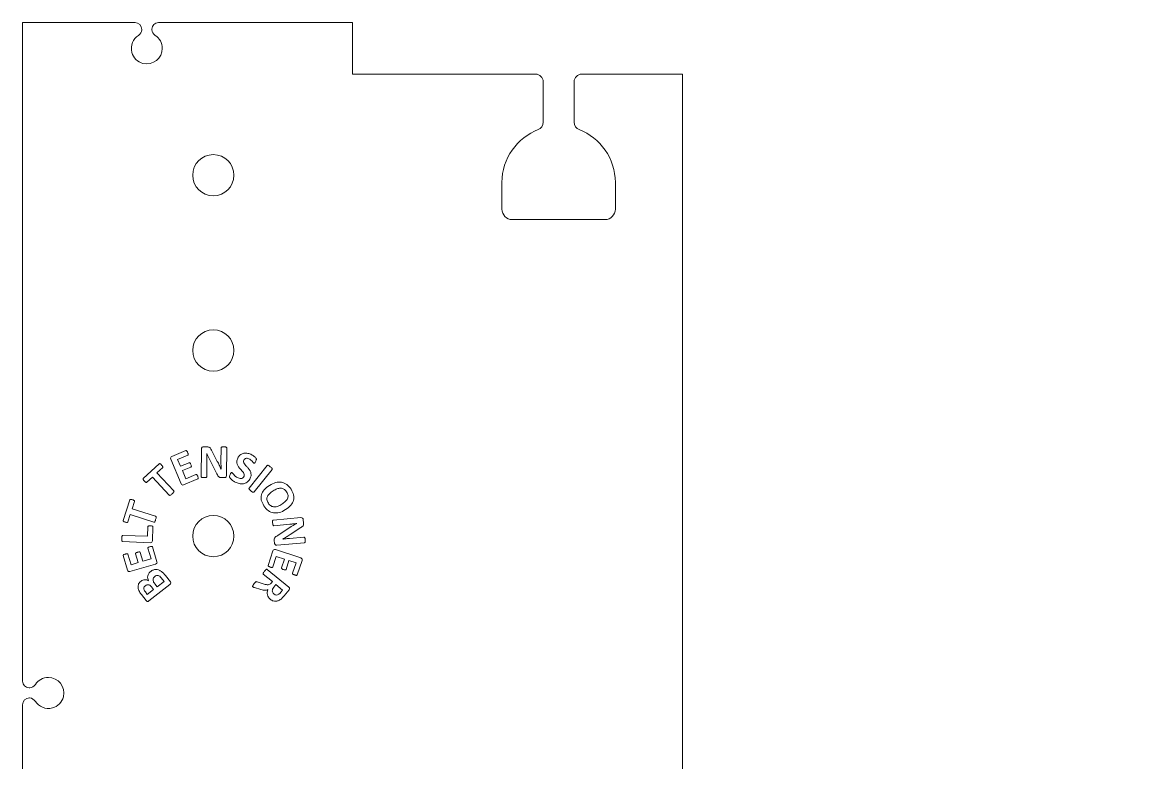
# Model space of a CAD drawing. Header units: inches. Extents: x 27 to 573, y -587 to -13.
# Drawn here: x 27.2 to 136.7, y -84.7 to -13 of the extents above; entities that cross this region are included whole.
import ezdxf

# ---------------------------------------------------------------- set-up
doc = ezdxf.new("R2010")
doc.units = ezdxf.units.IN
doc.header["$MEASUREMENT"] = 0
doc.layers.add('Layer 1', color=7, linetype='Continuous')

# ---------------------------------------------------------------- blocks, each defined once
blk = doc.blocks.new('block 8')
at = {"layer": 'Layer 1', "color": 250, "lineweight": 9, "true_color": 0x231f20}
for points, knots in [([(44.17, -57), (44.19, -57.04), (44.2, -57.07), (44.21, -57.1), (44.22, -57.13), (44.22, -57.15), (44.22, -57.17), (44.22, -57.19), (44.22, -57.21), (44.21, -57.22), (44.2, -57.23), (44.19, -57.24), (44.18, -57.25), (44.18, -57.25), (42.8, -57.83), (42.8, -57.83), (42.76, -57.85), (42.71, -57.85), (42.67, -57.84), (42.62, -57.82), (42.59, -57.78), (42.56, -57.72), (42.56, -57.72), (41.56, -55.33), (41.56, -55.33), (41.53, -55.27), (41.53, -55.22), (41.55, -55.18), (41.57, -55.14), (41.6, -55.11), (41.65, -55.09), (41.65, -55.09), (43.02, -54.51), (43.02, -54.51), (43.03, -54.51), (43.05, -54.5), (43.06, -54.51), (43.07, -54.51), (43.08, -54.52), (43.1, -54.53), (43.11, -54.55), (43.13, -54.57), (43.14, -54.59), (43.16, -54.62), (43.18, -54.65), (43.19, -54.7), (43.21, -54.74), (43.22, -54.77), (43.23, -54.8), (43.24, -54.83), (43.24, -54.85), (43.24, -54.87), (43.24, -54.89), (43.24, -54.91), (43.23, -54.92), (43.23, -54.93), (43.22, -54.94), (43.2, -54.95), (43.2, -54.95), (42.22, -55.36), (42.22, -55.36), (42.22, -55.36), (42.51, -56.03), (42.51, -56.03), (42.51, -56.03), (43.33, -55.68), (43.33, -55.68), (43.35, -55.67), (43.36, -55.67), (43.37, -55.68), (43.39, -55.68), (43.4, -55.69), (43.42, -55.7), (43.43, -55.71), (43.44, -55.73), (43.46, -55.76), (43.47, -55.79), (43.49, -55.82), (43.51, -55.86), (43.52, -55.9), (43.54, -55.93), (43.54, -55.96), (43.55, -55.99), (43.56, -56.02), (43.56, -56.03), (43.55, -56.05), (43.55, -56.07), (43.54, -56.08), (43.54, -56.09), (43.53, -56.1), (43.51, -56.11), (43.51, -56.11), (42.68, -56.45), (42.68, -56.45), (42.68, -56.45), (43.01, -57.23), (43.01, -57.23), (43.01, -57.23), (44, -56.81), (44, -56.81), (44.01, -56.81), (44.02, -56.81), (44.04, -56.81), (44.05, -56.81), (44.06, -56.82), (44.08, -56.84), (44.09, -56.85), (44.11, -56.87), (44.12, -56.9), (44.14, -56.92), (44.15, -56.95), (44.17, -57)], [0, 0, 0, 0, 1, 1, 1, 2, 2, 2, 3, 3, 3, 4, 4, 4, 5, 5, 5, 6, 6, 6, 7, 7, 7, 8, 8, 8, 9, 9, 9, 10, 10, 10, 11, 11, 11, 12, 12, 12, 13, 13, 13, 14, 14, 14, 15, 15, 15, 16, 16, 16, 17, 17, 17, 18, 18, 18, 19, 19, 19, 20, 20, 20, 21, 21, 21, 22, 22, 22, 23, 23, 23, 24, 24, 24, 25, 25, 25, 26, 26, 26, 27, 27, 27, 28, 28, 28, 29, 29, 29, 30, 30, 30, 31, 31, 31, 32, 32, 32, 33, 33, 33, 34, 34, 34, 35, 35, 35, 36, 36, 36, 37, 37, 37, 37]), ([(46.96, -56.92), (46.96, -56.95), (46.95, -56.99), (46.94, -57.01), (46.93, -57.04), (46.91, -57.06), (46.89, -57.08), (46.87, -57.1), (46.84, -57.11), (46.82, -57.12), (46.79, -57.13), (46.76, -57.13), (46.73, -57.13), (46.73, -57.13), (46.47, -57.13), (46.47, -57.13), (46.42, -57.13), (46.37, -57.12), (46.33, -57.11), (46.29, -57.1), (46.26, -57.08), (46.23, -57.05), (46.19, -57.03), (46.16, -56.99), (46.13, -56.94), (46.1, -56.89), (46.07, -56.83), (46.03, -56.75), (46.03, -56.75), (45.3, -55.35), (45.3, -55.35), (45.26, -55.27), (45.22, -55.18), (45.17, -55.08), (45.13, -54.99), (45.09, -54.9), (45.06, -54.8), (45.06, -54.8), (45.05, -54.8), (45.05, -54.8), (45.06, -54.91), (45.06, -55.02), (45.06, -55.13), (45.06, -55.24), (45.06, -55.36), (45.06, -55.47), (45.06, -55.47), (45.05, -57.03), (45.05, -57.03), (45.05, -57.04), (45.05, -57.06), (45.04, -57.07), (45.03, -57.08), (45.01, -57.09), (44.99, -57.1), (44.97, -57.11), (44.94, -57.11), (44.91, -57.12), (44.87, -57.12), (44.83, -57.13), (44.77, -57.13), (44.72, -57.12), (44.68, -57.12), (44.64, -57.12), (44.6, -57.11), (44.58, -57.11), (44.56, -57.1), (44.54, -57.09), (44.52, -57.08), (44.52, -57.07), (44.51, -57.05), (44.51, -57.04), (44.51, -57.02), (44.51, -57.02), (44.53, -54.35), (44.53, -54.35), (44.53, -54.28), (44.55, -54.23), (44.59, -54.19), (44.64, -54.15), (44.69, -54.14), (44.75, -54.14), (44.75, -54.14), (45.07, -54.14), (45.07, -54.14), (45.13, -54.14), (45.18, -54.15), (45.22, -54.16), (45.26, -54.17), (45.3, -54.18), (45.33, -54.21), (45.36, -54.23), (45.39, -54.26), (45.41, -54.3), (45.44, -54.34), (45.47, -54.39), (45.5, -54.45), (45.5, -54.45), (46.07, -55.55), (46.07, -55.55), (46.1, -55.61), (46.13, -55.68), (46.17, -55.74), (46.2, -55.8), (46.23, -55.87), (46.26, -55.93), (46.29, -56), (46.32, -56.06), (46.35, -56.12), (46.38, -56.18), (46.4, -56.24), (46.43, -56.31), (46.43, -56.31), (46.43, -56.31), (46.43, -56.31), (46.43, -56.2), (46.43, -56.09), (46.43, -55.97), (46.42, -55.85), (46.42, -55.74), (46.42, -55.64), (46.42, -55.64), (46.44, -54.24), (46.44, -54.24), (46.44, -54.23), (46.44, -54.21), (46.45, -54.2), (46.46, -54.19), (46.48, -54.18), (46.5, -54.17), (46.52, -54.16), (46.55, -54.15), (46.58, -54.15), (46.62, -54.15), (46.66, -54.15), (46.72, -54.15), (46.77, -54.15), (46.81, -54.15), (46.85, -54.15), (46.88, -54.16), (46.91, -54.16), (46.93, -54.17), (46.95, -54.18), (46.96, -54.19), (46.97, -54.21), (46.98, -54.22), (46.98, -54.23), (46.98, -54.25), (46.98, -54.25), (46.96, -56.92), (46.96, -56.92)], [0, 0, 0, 0, 1, 1, 1, 2, 2, 2, 3, 3, 3, 4, 4, 4, 5, 5, 5, 6, 6, 6, 7, 7, 7, 8, 8, 8, 9, 9, 9, 10, 10, 10, 11, 11, 11, 12, 12, 12, 13, 13, 13, 14, 14, 14, 15, 15, 15, 16, 16, 16, 17, 17, 17, 18, 18, 18, 19, 19, 19, 20, 20, 20, 21, 21, 21, 22, 22, 22, 23, 23, 23, 24, 24, 24, 25, 25, 25, 26, 26, 26, 27, 27, 27, 28, 28, 28, 29, 29, 29, 30, 30, 30, 31, 31, 31, 32, 32, 32, 33, 33, 33, 34, 34, 34, 35, 35, 35, 36, 36, 36, 37, 37, 37, 38, 38, 38, 39, 39, 39, 40, 40, 40, 41, 41, 41, 42, 42, 42, 43, 43, 43, 44, 44, 44, 45, 45, 45, 46, 46, 46, 47, 47, 47, 48, 48, 48, 49, 49, 49, 50, 50, 50, 50]), ([(49.27, -57.18), (49.21, -57.32), (49.13, -57.43), (49.03, -57.52), (48.93, -57.6), (48.82, -57.66), (48.69, -57.7), (48.57, -57.73), (48.44, -57.74), (48.3, -57.72), (48.16, -57.7), (48.03, -57.66), (47.89, -57.6), (47.79, -57.56), (47.71, -57.52), (47.63, -57.47), (47.56, -57.42), (47.5, -57.37), (47.44, -57.32), (47.39, -57.27), (47.35, -57.22), (47.32, -57.18), (47.29, -57.14), (47.27, -57.11), (47.26, -57.08), (47.25, -57.05), (47.25, -57.02), (47.25, -56.98), (47.26, -56.95), (47.28, -56.89), (47.31, -56.83), (47.33, -56.79), (47.34, -56.75), (47.36, -56.72), (47.37, -56.69), (47.39, -56.67), (47.4, -56.66), (47.42, -56.64), (47.43, -56.63), (47.45, -56.63), (47.46, -56.63), (47.47, -56.63), (47.49, -56.63), (47.51, -56.64), (47.53, -56.67), (47.56, -56.7), (47.58, -56.74), (47.62, -56.79), (47.66, -56.84), (47.7, -56.89), (47.76, -56.95), (47.83, -57.01), (47.9, -57.06), (47.98, -57.11), (48.08, -57.16), (48.15, -57.19), (48.21, -57.21), (48.28, -57.21), (48.34, -57.22), (48.39, -57.22), (48.44, -57.2), (48.49, -57.19), (48.54, -57.17), (48.57, -57.13), (48.61, -57.1), (48.64, -57.05), (48.67, -57), (48.69, -56.94), (48.7, -56.88), (48.69, -56.82), (48.67, -56.76), (48.64, -56.7), (48.6, -56.64), (48.57, -56.58), (48.52, -56.53), (48.46, -56.46), (48.41, -56.4), (48.35, -56.34), (48.29, -56.28), (48.23, -56.21), (48.18, -56.14), (48.13, -56.07), (48.08, -56), (48.04, -55.92), (48.01, -55.83), (47.98, -55.75), (47.97, -55.66), (47.97, -55.57), (47.97, -55.47), (48, -55.36), (48.05, -55.25), (48.11, -55.12), (48.18, -55.02), (48.27, -54.94), (48.36, -54.86), (48.46, -54.81), (48.57, -54.78), (48.69, -54.75), (48.8, -54.74), (48.93, -54.76), (49.05, -54.77), (49.18, -54.81), (49.31, -54.86), (49.37, -54.89), (49.43, -54.92), (49.49, -54.96), (49.55, -55), (49.61, -55.04), (49.66, -55.08), (49.71, -55.12), (49.75, -55.16), (49.78, -55.2), (49.82, -55.24), (49.84, -55.27), (49.84, -55.29), (49.85, -55.31), (49.86, -55.33), (49.86, -55.34), (49.86, -55.35), (49.86, -55.37), (49.85, -55.39), (49.85, -55.4), (49.84, -55.43), (49.83, -55.45), (49.82, -55.48), (49.81, -55.51), (49.8, -55.54), (49.78, -55.58), (49.76, -55.62), (49.75, -55.65), (49.73, -55.67), (49.72, -55.69), (49.71, -55.71), (49.69, -55.73), (49.68, -55.74), (49.67, -55.74), (49.66, -55.74), (49.64, -55.74), (49.63, -55.74), (49.61, -55.73), (49.59, -55.71), (49.57, -55.68), (49.54, -55.64), (49.51, -55.6), (49.47, -55.56), (49.43, -55.51), (49.38, -55.47), (49.33, -55.42), (49.27, -55.37), (49.2, -55.33), (49.13, -55.3), (49.07, -55.27), (49.01, -55.26), (48.96, -55.25), (48.91, -55.25), (48.86, -55.25), (48.82, -55.26), (48.78, -55.28), (48.74, -55.3), (48.71, -55.33), (48.68, -55.36), (48.66, -55.39), (48.64, -55.43), (48.61, -55.5), (48.61, -55.55), (48.62, -55.61), (48.63, -55.67), (48.66, -55.73), (48.7, -55.79), (48.74, -55.85), (48.79, -55.91), (48.85, -55.97), (48.9, -56.03), (48.96, -56.09), (49.02, -56.16), (49.08, -56.22), (49.13, -56.29), (49.18, -56.37), (49.24, -56.44), (49.28, -56.52), (49.31, -56.6), (49.33, -56.69), (49.35, -56.77), (49.35, -56.87), (49.35, -56.97), (49.32, -57.07), (49.27, -57.18)], [0, 0, 0, 0, 1, 1, 1, 2, 2, 2, 3, 3, 3, 4, 4, 4, 5, 5, 5, 6, 6, 6, 7, 7, 7, 8, 8, 8, 9, 9, 9, 10, 10, 10, 11, 11, 11, 12, 12, 12, 13, 13, 13, 14, 14, 14, 15, 15, 15, 16, 16, 16, 17, 17, 17, 18, 18, 18, 19, 19, 19, 20, 20, 20, 21, 21, 21, 22, 22, 22, 23, 23, 23, 24, 24, 24, 25, 25, 25, 26, 26, 26, 27, 27, 27, 28, 28, 28, 29, 29, 29, 30, 30, 30, 31, 31, 31, 32, 32, 32, 33, 33, 33, 34, 34, 34, 35, 35, 35, 36, 36, 36, 37, 37, 37, 38, 38, 38, 39, 39, 39, 40, 40, 40, 41, 41, 41, 42, 42, 42, 43, 43, 43, 44, 44, 44, 45, 45, 45, 46, 46, 46, 47, 47, 47, 48, 48, 48, 49, 49, 49, 50, 50, 50, 51, 51, 51, 52, 52, 52, 53, 53, 53, 54, 54, 54, 55, 55, 55, 56, 56, 56, 57, 57, 57, 58, 58, 58, 59, 59, 59, 60, 60, 60, 61, 61, 61, 62, 62, 62, 62]), ([(40.66, -55.91), (40.69, -55.94), (40.72, -55.97), (40.74, -56), (40.76, -56.02), (40.77, -56.05), (40.78, -56.07), (40.78, -56.09), (40.79, -56.1), (40.78, -56.12), (40.78, -56.13), (40.78, -56.14), (40.77, -56.15), (40.77, -56.15), (40.22, -56.66), (40.22, -56.66), (40.22, -56.66), (41.85, -58.42), (41.85, -58.42), (41.86, -58.43), (41.86, -58.44), (41.87, -58.46), (41.87, -58.47), (41.86, -58.49), (41.85, -58.51), (41.84, -58.53), (41.82, -58.56), (41.79, -58.59), (41.77, -58.62), (41.73, -58.65), (41.69, -58.69), (41.65, -58.73), (41.61, -58.77), (41.58, -58.79), (41.55, -58.81), (41.52, -58.83), (41.5, -58.84), (41.48, -58.85), (41.46, -58.85), (41.44, -58.85), (41.43, -58.85), (41.41, -58.84), (41.4, -58.83), (41.4, -58.83), (39.77, -57.07), (39.77, -57.07), (39.77, -57.07), (39.23, -57.58), (39.23, -57.58), (39.22, -57.59), (39.2, -57.59), (39.19, -57.59), (39.18, -57.59), (39.16, -57.59), (39.14, -57.58), (39.12, -57.57), (39.1, -57.56), (39.08, -57.54), (39.05, -57.52), (39.03, -57.49), (39, -57.46), (38.96, -57.42), (38.94, -57.39), (38.92, -57.37), (38.9, -57.34), (38.89, -57.32), (38.88, -57.3), (38.87, -57.28), (38.87, -57.26), (38.87, -57.25), (38.87, -57.24), (38.88, -57.23), (38.89, -57.21), (38.89, -57.21), (40.43, -55.79), (40.43, -55.79), (40.44, -55.78), (40.45, -55.78), (40.47, -55.77), (40.48, -55.77), (40.5, -55.78), (40.52, -55.79), (40.53, -55.79), (40.56, -55.81), (40.58, -55.83), (40.61, -55.85), (40.63, -55.88), (40.66, -55.91)], [0, 0, 0, 0, 1, 1, 1, 2, 2, 2, 3, 3, 3, 4, 4, 4, 5, 5, 5, 6, 6, 6, 7, 7, 7, 8, 8, 8, 9, 9, 9, 10, 10, 10, 11, 11, 11, 12, 12, 12, 13, 13, 13, 14, 14, 14, 15, 15, 15, 16, 16, 16, 17, 17, 17, 18, 18, 18, 19, 19, 19, 20, 20, 20, 21, 21, 21, 22, 22, 22, 23, 23, 23, 24, 24, 24, 25, 25, 25, 26, 26, 26, 27, 27, 27, 28, 28, 28, 29, 29, 29, 29]), ([(49.63, -58.52), (49.62, -58.54), (49.61, -58.54), (49.59, -58.55), (49.58, -58.55), (49.56, -58.55), (49.53, -58.54), (49.51, -58.53), (49.48, -58.52), (49.45, -58.5), (49.42, -58.47), (49.38, -58.45), (49.33, -58.41), (49.29, -58.37), (49.25, -58.34), (49.22, -58.31), (49.19, -58.28), (49.17, -58.26), (49.16, -58.24), (49.15, -58.22), (49.14, -58.2), (49.14, -58.19), (49.14, -58.17), (49.15, -58.16), (49.15, -58.14), (49.15, -58.14), (50.91, -55.95), (50.91, -55.95), (50.92, -55.94), (50.93, -55.93), (50.95, -55.93), (50.96, -55.92), (50.98, -55.93), (51.01, -55.94), (51.03, -55.95), (51.06, -55.96), (51.09, -55.98), (51.12, -56), (51.16, -56.03), (51.21, -56.07), (51.25, -56.1), (51.29, -56.14), (51.32, -56.16), (51.34, -56.19), (51.36, -56.21), (51.38, -56.23), (51.39, -56.25), (51.4, -56.27), (51.4, -56.29), (51.4, -56.3), (51.39, -56.32), (51.38, -56.33), (51.38, -56.33), (49.63, -58.52), (49.63, -58.52)], [0, 0, 0, 0, 1, 1, 1, 2, 2, 2, 3, 3, 3, 4, 4, 4, 5, 5, 5, 6, 6, 6, 7, 7, 7, 8, 8, 8, 9, 9, 9, 10, 10, 10, 11, 11, 11, 12, 12, 12, 13, 13, 13, 14, 14, 14, 15, 15, 15, 16, 16, 16, 17, 17, 17, 18, 18, 18, 18]), ([(52.69, -60.23), (52.48, -60.36), (52.28, -60.46), (52.08, -60.51), (51.88, -60.56), (51.69, -60.57), (51.52, -60.54), (51.34, -60.51), (51.17, -60.44), (51.01, -60.33), (50.86, -60.22), (50.72, -60.06), (50.59, -59.86), (50.47, -59.67), (50.39, -59.48), (50.34, -59.3), (50.3, -59.13), (50.3, -58.95), (50.35, -58.79), (50.39, -58.63), (50.48, -58.47), (50.61, -58.32), (50.74, -58.17), (50.92, -58.02), (51.14, -57.88), (51.34, -57.75), (51.54, -57.66), (51.73, -57.61), (51.93, -57.56), (52.12, -57.55), (52.3, -57.58), (52.47, -57.61), (52.64, -57.68), (52.8, -57.8), (52.95, -57.91), (53.1, -58.06), (53.22, -58.26), (53.34, -58.45), (53.42, -58.64), (53.47, -58.81), (53.51, -58.99), (53.51, -59.16), (53.46, -59.33), (53.42, -59.49), (53.34, -59.65), (53.21, -59.8), (53.08, -59.95), (52.91, -60.09), (52.69, -60.23)], [0, 0, 0, 0, 1, 1, 1, 2, 2, 2, 3, 3, 3, 4, 4, 4, 5, 5, 5, 6, 6, 6, 7, 7, 7, 8, 8, 8, 9, 9, 9, 10, 10, 10, 11, 11, 11, 12, 12, 12, 13, 13, 13, 14, 14, 14, 15, 15, 15, 16, 16, 16, 16]), ([(52.32, -59.71), (52.45, -59.63), (52.57, -59.54), (52.66, -59.45), (52.76, -59.37), (52.83, -59.27), (52.87, -59.17), (52.92, -59.07), (52.94, -58.97), (52.93, -58.86), (52.91, -58.75), (52.87, -58.63), (52.79, -58.51), (52.71, -58.38), (52.62, -58.3), (52.52, -58.24), (52.42, -58.19), (52.31, -58.16), (52.2, -58.16), (52.09, -58.15), (51.98, -58.18), (51.86, -58.22), (51.74, -58.27), (51.62, -58.33), (51.5, -58.4), (51.36, -58.49), (51.25, -58.58), (51.15, -58.67), (51.06, -58.76), (50.98, -58.85), (50.94, -58.95), (50.89, -59.05), (50.87, -59.15), (50.89, -59.26), (50.9, -59.37), (50.94, -59.49), (51.02, -59.61), (51.1, -59.74), (51.19, -59.83), (51.29, -59.88), (51.39, -59.94), (51.5, -59.96), (51.61, -59.97), (51.72, -59.97), (51.84, -59.94), (51.96, -59.9), (52.08, -59.85), (52.2, -59.79), (52.32, -59.71)], [0, 0, 0, 0, 1, 1, 1, 2, 2, 2, 3, 3, 3, 4, 4, 4, 5, 5, 5, 6, 6, 6, 7, 7, 7, 8, 8, 8, 9, 9, 9, 10, 10, 10, 11, 11, 11, 12, 12, 12, 13, 13, 13, 14, 14, 14, 15, 15, 15, 16, 16, 16, 16]), ([(37.83, -59.27), (37.88, -59.29), (37.91, -59.3), (37.94, -59.31), (37.97, -59.33), (37.99, -59.34), (38.01, -59.35), (38.02, -59.37), (38.03, -59.38), (38.04, -59.39), (38.04, -59.41), (38.04, -59.42), (38.04, -59.43), (38.04, -59.43), (37.81, -60.14), (37.81, -60.14), (37.81, -60.14), (40.09, -60.88), (40.09, -60.88), (40.11, -60.88), (40.12, -60.89), (40.13, -60.9), (40.14, -60.92), (40.14, -60.94), (40.14, -60.96), (40.14, -60.98), (40.14, -61.02), (40.13, -61.05), (40.12, -61.09), (40.11, -61.14), (40.09, -61.2), (40.07, -61.25), (40.06, -61.3), (40.04, -61.33), (40.02, -61.37), (40.01, -61.4), (40, -61.42), (39.98, -61.44), (39.97, -61.45), (39.95, -61.45), (39.94, -61.46), (39.92, -61.46), (39.91, -61.46), (39.91, -61.46), (37.63, -60.72), (37.63, -60.72), (37.63, -60.72), (37.4, -61.43), (37.4, -61.43), (37.39, -61.44), (37.39, -61.46), (37.37, -61.46), (37.36, -61.47), (37.34, -61.47), (37.32, -61.48), (37.3, -61.48), (37.28, -61.47), (37.25, -61.47), (37.22, -61.46), (37.18, -61.45), (37.14, -61.44), (37.09, -61.43), (37.06, -61.41), (37.03, -61.4), (37, -61.38), (36.97, -61.37), (36.96, -61.36), (36.94, -61.34), (36.93, -61.33), (36.93, -61.32), (36.92, -61.31), (36.92, -61.29), (36.93, -61.28), (36.93, -61.28), (37.57, -59.28), (37.57, -59.28), (37.57, -59.27), (37.58, -59.26), (37.59, -59.25), (37.61, -59.24), (37.62, -59.24), (37.64, -59.24), (37.66, -59.23), (37.69, -59.24), (37.72, -59.24), (37.75, -59.25), (37.79, -59.26), (37.83, -59.27)], [0, 0, 0, 0, 1, 1, 1, 2, 2, 2, 3, 3, 3, 4, 4, 4, 5, 5, 5, 6, 6, 6, 7, 7, 7, 8, 8, 8, 9, 9, 9, 10, 10, 10, 11, 11, 11, 12, 12, 12, 13, 13, 13, 14, 14, 14, 15, 15, 15, 16, 16, 16, 17, 17, 17, 18, 18, 18, 19, 19, 19, 20, 20, 20, 21, 21, 21, 22, 22, 22, 23, 23, 23, 24, 24, 24, 25, 25, 25, 26, 26, 26, 27, 27, 27, 28, 28, 28, 29, 29, 29, 29]), ([(51.86, -63.68), (51.82, -63.68), (51.79, -63.67), (51.76, -63.67), (51.73, -63.66), (51.71, -63.64), (51.69, -63.62), (51.67, -63.6), (51.65, -63.58), (51.64, -63.55), (51.63, -63.52), (51.62, -63.5), (51.62, -63.47), (51.62, -63.47), (51.6, -63.21), (51.6, -63.21), (51.59, -63.16), (51.59, -63.11), (51.6, -63.07), (51.61, -63.03), (51.63, -62.99), (51.65, -62.96), (51.68, -62.92), (51.71, -62.89), (51.76, -62.85), (51.8, -62.82), (51.86, -62.78), (51.93, -62.73), (51.93, -62.73), (53.25, -61.87), (53.25, -61.87), (53.33, -61.82), (53.42, -61.77), (53.51, -61.72), (53.6, -61.67), (53.69, -61.62), (53.77, -61.58), (53.77, -61.58), (53.77, -61.57), (53.77, -61.57), (53.67, -61.59), (53.56, -61.6), (53.45, -61.61), (53.34, -61.63), (53.23, -61.64), (53.11, -61.65), (53.11, -61.65), (51.56, -61.79), (51.56, -61.79), (51.55, -61.79), (51.53, -61.79), (51.52, -61.78), (51.51, -61.77), (51.49, -61.76), (51.48, -61.74), (51.47, -61.72), (51.46, -61.69), (51.46, -61.66), (51.45, -61.62), (51.44, -61.58), (51.44, -61.52), (51.43, -61.47), (51.43, -61.42), (51.43, -61.39), (51.43, -61.35), (51.44, -61.32), (51.44, -61.3), (51.45, -61.28), (51.46, -61.27), (51.47, -61.26), (51.48, -61.25), (51.5, -61.25), (51.51, -61.24), (51.51, -61.24), (54.17, -61.01), (54.17, -61.01), (54.25, -61), (54.3, -61.02), (54.34, -61.05), (54.38, -61.09), (54.4, -61.14), (54.41, -61.2), (54.41, -61.2), (54.44, -61.53), (54.44, -61.53), (54.44, -61.59), (54.44, -61.63), (54.44, -61.67), (54.43, -61.72), (54.42, -61.75), (54.4, -61.79), (54.38, -61.82), (54.35, -61.85), (54.31, -61.88), (54.27, -61.91), (54.22, -61.95), (54.17, -61.98), (54.17, -61.98), (53.14, -62.65), (53.14, -62.65), (53.07, -62.69), (53.01, -62.73), (52.95, -62.77), (52.89, -62.81), (52.83, -62.85), (52.77, -62.88), (52.71, -62.92), (52.65, -62.95), (52.59, -62.99), (52.53, -63.02), (52.47, -63.06), (52.42, -63.09), (52.42, -63.09), (52.42, -63.09), (52.42, -63.09), (52.52, -63.08), (52.63, -63.06), (52.75, -63.05), (52.86, -63.04), (52.98, -63.03), (53.08, -63.02), (53.08, -63.02), (54.47, -62.89), (54.47, -62.89), (54.49, -62.89), (54.5, -62.9), (54.51, -62.9), (54.52, -62.91), (54.54, -62.93), (54.55, -62.95), (54.56, -62.97), (54.57, -63), (54.58, -63.03), (54.58, -63.07), (54.59, -63.11), (54.59, -63.17), (54.6, -63.22), (54.6, -63.26), (54.6, -63.3), (54.6, -63.33), (54.59, -63.36), (54.59, -63.38), (54.58, -63.4), (54.57, -63.41), (54.56, -63.42), (54.55, -63.43), (54.53, -63.44), (54.52, -63.44), (54.52, -63.44), (51.86, -63.68), (51.86, -63.68)], [0, 0, 0, 0, 1, 1, 1, 2, 2, 2, 3, 3, 3, 4, 4, 4, 5, 5, 5, 6, 6, 6, 7, 7, 7, 8, 8, 8, 9, 9, 9, 10, 10, 10, 11, 11, 11, 12, 12, 12, 13, 13, 13, 14, 14, 14, 15, 15, 15, 16, 16, 16, 17, 17, 17, 18, 18, 18, 19, 19, 19, 20, 20, 20, 21, 21, 21, 22, 22, 22, 23, 23, 23, 24, 24, 24, 25, 25, 25, 26, 26, 26, 27, 27, 27, 28, 28, 28, 29, 29, 29, 30, 30, 30, 31, 31, 31, 32, 32, 32, 33, 33, 33, 34, 34, 34, 35, 35, 35, 36, 36, 36, 37, 37, 37, 38, 38, 38, 39, 39, 39, 40, 40, 40, 41, 41, 41, 42, 42, 42, 43, 43, 43, 44, 44, 44, 45, 45, 45, 46, 46, 46, 47, 47, 47, 48, 48, 48, 49, 49, 49, 50, 50, 50, 50]), ([(39.58, -61.8), (39.63, -61.8), (39.67, -61.81), (39.7, -61.81), (39.73, -61.82), (39.76, -61.82), (39.78, -61.83), (39.8, -61.84), (39.81, -61.85), (39.82, -61.86), (39.83, -61.87), (39.83, -61.89), (39.83, -61.9), (39.83, -61.9), (39.78, -63.26), (39.78, -63.26), (39.78, -63.32), (39.76, -63.36), (39.73, -63.39), (39.7, -63.42), (39.65, -63.44), (39.58, -63.44), (39.58, -63.44), (36.88, -63.33), (36.88, -63.33), (36.87, -63.33), (36.86, -63.33), (36.84, -63.32), (36.83, -63.31), (36.82, -63.29), (36.82, -63.27), (36.81, -63.24), (36.8, -63.21), (36.8, -63.17), (36.8, -63.13), (36.8, -63.08), (36.8, -63.03), (36.8, -62.97), (36.81, -62.92), (36.81, -62.88), (36.82, -62.84), (36.83, -62.81), (36.83, -62.79), (36.84, -62.77), (36.85, -62.75), (36.87, -62.74), (36.88, -62.73), (36.89, -62.73), (36.91, -62.73), (36.91, -62.73), (39.3, -62.82), (39.3, -62.82), (39.3, -62.82), (39.33, -61.88), (39.33, -61.88), (39.34, -61.87), (39.34, -61.86), (39.35, -61.84), (39.36, -61.83), (39.37, -61.82), (39.39, -61.82), (39.41, -61.81), (39.44, -61.81), (39.47, -61.8), (39.5, -61.8), (39.54, -61.8), (39.58, -61.8)], [0, 0, 0, 0, 1, 1, 1, 2, 2, 2, 3, 3, 3, 4, 4, 4, 5, 5, 5, 6, 6, 6, 7, 7, 7, 8, 8, 8, 9, 9, 9, 10, 10, 10, 11, 11, 11, 12, 12, 12, 13, 13, 13, 14, 14, 14, 15, 15, 15, 16, 16, 16, 17, 17, 17, 18, 18, 18, 19, 19, 19, 20, 20, 20, 21, 21, 21, 22, 22, 22, 22]), ([(39.54, -63.83), (39.58, -63.81), (39.62, -63.81), (39.65, -63.8), (39.68, -63.8), (39.71, -63.79), (39.73, -63.8), (39.74, -63.8), (39.76, -63.8), (39.77, -63.81), (39.78, -63.82), (39.79, -63.83), (39.79, -63.85), (39.79, -63.85), (40.21, -65.28), (40.21, -65.28), (40.23, -65.33), (40.23, -65.37), (40.21, -65.41), (40.19, -65.46), (40.15, -65.49), (40.08, -65.51), (40.08, -65.51), (37.59, -66.23), (37.59, -66.23), (37.53, -66.25), (37.48, -66.25), (37.44, -66.22), (37.4, -66.2), (37.37, -66.16), (37.36, -66.11), (37.36, -66.11), (36.94, -64.69), (36.94, -64.69), (36.94, -64.68), (36.94, -64.66), (36.94, -64.65), (36.95, -64.64), (36.96, -64.63), (36.97, -64.61), (36.99, -64.6), (37.01, -64.59), (37.04, -64.58), (37.07, -64.56), (37.1, -64.55), (37.15, -64.54), (37.19, -64.53), (37.22, -64.52), (37.25, -64.51), (37.28, -64.51), (37.31, -64.51), (37.33, -64.51), (37.35, -64.51), (37.36, -64.52), (37.38, -64.53), (37.39, -64.53), (37.39, -64.54), (37.4, -64.56), (37.4, -64.56), (37.7, -65.58), (37.7, -65.58), (37.7, -65.58), (38.39, -65.37), (38.39, -65.37), (38.39, -65.37), (38.14, -64.51), (38.14, -64.51), (38.14, -64.5), (38.14, -64.48), (38.14, -64.47), (38.15, -64.46), (38.16, -64.44), (38.17, -64.43), (38.19, -64.42), (38.21, -64.41), (38.23, -64.39), (38.26, -64.38), (38.3, -64.37), (38.34, -64.36), (38.38, -64.35), (38.42, -64.34), (38.45, -64.33), (38.47, -64.33), (38.5, -64.33), (38.52, -64.33), (38.54, -64.33), (38.55, -64.34), (38.56, -64.35), (38.57, -64.36), (38.58, -64.37), (38.58, -64.38), (38.58, -64.38), (38.84, -65.24), (38.84, -65.24), (38.84, -65.24), (39.64, -65.01), (39.64, -65.01), (39.64, -65.01), (39.34, -63.98), (39.34, -63.98), (39.34, -63.97), (39.34, -63.95), (39.34, -63.94), (39.35, -63.93), (39.36, -63.91), (39.37, -63.9), (39.39, -63.89), (39.41, -63.88), (39.44, -63.86), (39.46, -63.85), (39.5, -63.84), (39.54, -63.83)], [0, 0, 0, 0, 1, 1, 1, 2, 2, 2, 3, 3, 3, 4, 4, 4, 5, 5, 5, 6, 6, 6, 7, 7, 7, 8, 8, 8, 9, 9, 9, 10, 10, 10, 11, 11, 11, 12, 12, 12, 13, 13, 13, 14, 14, 14, 15, 15, 15, 16, 16, 16, 17, 17, 17, 18, 18, 18, 19, 19, 19, 20, 20, 20, 21, 21, 21, 22, 22, 22, 23, 23, 23, 24, 24, 24, 25, 25, 25, 26, 26, 26, 27, 27, 27, 28, 28, 28, 29, 29, 29, 30, 30, 30, 31, 31, 31, 32, 32, 32, 33, 33, 33, 34, 34, 34, 35, 35, 35, 36, 36, 36, 37, 37, 37, 37]), ([(51.2, -65.8), (51.16, -65.79), (51.12, -65.78), (51.1, -65.76), (51.07, -65.75), (51.05, -65.74), (51.03, -65.72), (51.02, -65.71), (51.01, -65.7), (51, -65.69), (51, -65.67), (51, -65.66), (51, -65.64), (51, -65.64), (51.47, -64.23), (51.47, -64.23), (51.48, -64.18), (51.51, -64.14), (51.55, -64.12), (51.59, -64.09), (51.64, -64.09), (51.71, -64.11), (51.71, -64.11), (54.17, -64.92), (54.17, -64.92), (54.23, -64.94), (54.27, -64.97), (54.29, -65.02), (54.31, -65.06), (54.31, -65.1), (54.29, -65.15), (54.29, -65.15), (53.83, -66.56), (53.83, -66.56), (53.83, -66.57), (53.82, -66.58), (53.81, -66.59), (53.8, -66.6), (53.78, -66.6), (53.76, -66.61), (53.74, -66.61), (53.72, -66.61), (53.69, -66.6), (53.66, -66.59), (53.62, -66.58), (53.58, -66.57), (53.54, -66.56), (53.5, -66.54), (53.48, -66.53), (53.45, -66.52), (53.43, -66.5), (53.41, -66.49), (53.4, -66.48), (53.39, -66.47), (53.38, -66.45), (53.38, -66.44), (53.38, -66.43), (53.38, -66.41), (53.38, -66.41), (53.71, -65.4), (53.71, -65.4), (53.71, -65.4), (53.02, -65.18), (53.02, -65.18), (53.02, -65.18), (52.74, -66.03), (52.74, -66.03), (52.74, -66.05), (52.73, -66.06), (52.72, -66.07), (52.71, -66.07), (52.69, -66.08), (52.67, -66.08), (52.65, -66.08), (52.63, -66.08), (52.6, -66.07), (52.57, -66.07), (52.54, -66.06), (52.49, -66.05), (52.45, -66.03), (52.42, -66.02), (52.39, -66.01), (52.37, -65.99), (52.34, -65.98), (52.33, -65.97), (52.32, -65.96), (52.31, -65.94), (52.3, -65.93), (52.3, -65.92), (52.3, -65.9), (52.3, -65.89), (52.3, -65.89), (52.58, -65.04), (52.58, -65.04), (52.58, -65.04), (51.79, -64.77), (51.79, -64.77), (51.79, -64.77), (51.45, -65.79), (51.45, -65.79), (51.45, -65.81), (51.44, -65.82), (51.43, -65.82), (51.42, -65.83), (51.4, -65.84), (51.38, -65.84), (51.36, -65.84), (51.34, -65.84), (51.31, -65.83), (51.28, -65.83), (51.24, -65.82), (51.2, -65.8)], [0, 0, 0, 0, 1, 1, 1, 2, 2, 2, 3, 3, 3, 4, 4, 4, 5, 5, 5, 6, 6, 6, 7, 7, 7, 8, 8, 8, 9, 9, 9, 10, 10, 10, 11, 11, 11, 12, 12, 12, 13, 13, 13, 14, 14, 14, 15, 15, 15, 16, 16, 16, 17, 17, 17, 18, 18, 18, 19, 19, 19, 20, 20, 20, 21, 21, 21, 22, 22, 22, 23, 23, 23, 24, 24, 24, 25, 25, 25, 26, 26, 26, 27, 27, 27, 28, 28, 28, 29, 29, 29, 30, 30, 30, 31, 31, 31, 32, 32, 32, 33, 33, 33, 34, 34, 34, 35, 35, 35, 36, 36, 36, 37, 37, 37, 37]), ([(39.61, -66.23), (39.69, -66.16), (39.78, -66.11), (39.86, -66.09), (39.95, -66.06), (40.03, -66.04), (40.12, -66.04), (40.2, -66.04), (40.28, -66.06), (40.36, -66.08), (40.44, -66.11), (40.52, -66.15), (40.6, -66.2), (40.68, -66.25), (40.75, -66.31), (40.82, -66.37), (40.89, -66.44), (40.96, -66.52), (41.04, -66.62), (41.04, -66.62), (41.52, -67.24), (41.52, -67.24), (41.55, -67.28), (41.57, -67.33), (41.56, -67.37), (41.56, -67.42), (41.53, -67.46), (41.48, -67.5), (41.48, -67.5), (39.43, -69.09), (39.43, -69.09), (39.37, -69.13), (39.33, -69.14), (39.28, -69.13), (39.24, -69.13), (39.2, -69.1), (39.17, -69.06), (39.17, -69.06), (38.71, -68.47), (38.71, -68.47), (38.6, -68.33), (38.52, -68.19), (38.46, -68.08), (38.41, -67.96), (38.38, -67.84), (38.38, -67.74), (38.37, -67.63), (38.4, -67.53), (38.44, -67.44), (38.49, -67.34), (38.57, -67.26), (38.67, -67.18), (38.72, -67.13), (38.78, -67.1), (38.84, -67.07), (38.91, -67.05), (38.97, -67.04), (39.03, -67.03), (39.09, -67.03), (39.16, -67.03), (39.22, -67.05), (39.28, -67.07), (39.34, -67.09), (39.4, -67.13), (39.36, -67.05), (39.34, -66.98), (39.32, -66.9), (39.31, -66.82), (39.31, -66.74), (39.33, -66.66), (39.34, -66.58), (39.37, -66.5), (39.42, -66.43), (39.47, -66.36), (39.53, -66.29), (39.61, -66.23)], [0, 0, 0, 0, 1, 1, 1, 2, 2, 2, 3, 3, 3, 4, 4, 4, 5, 5, 5, 6, 6, 6, 7, 7, 7, 8, 8, 8, 9, 9, 9, 10, 10, 10, 11, 11, 11, 12, 12, 12, 13, 13, 13, 14, 14, 14, 15, 15, 15, 16, 16, 16, 17, 17, 17, 18, 18, 18, 19, 19, 19, 20, 20, 20, 21, 21, 21, 22, 22, 22, 23, 23, 23, 24, 24, 24, 25, 25, 25, 25]), ([(40.01, -66.71), (39.95, -66.75), (39.91, -66.8), (39.88, -66.85), (39.85, -66.9), (39.84, -66.96), (39.84, -67.01), (39.83, -67.07), (39.85, -67.13), (39.87, -67.2), (39.9, -67.27), (39.95, -67.34), (40.01, -67.43), (40.01, -67.43), (40.23, -67.72), (40.23, -67.72), (40.23, -67.72), (40.9, -67.2), (40.9, -67.2), (40.9, -67.2), (40.64, -66.85), (40.64, -66.85), (40.58, -66.79), (40.53, -66.74), (40.48, -66.7), (40.44, -66.67), (40.38, -66.64), (40.33, -66.63), (40.28, -66.62), (40.22, -66.62), (40.17, -66.63), (40.11, -66.64), (40.06, -66.67), (40.01, -66.71)], [0, 0, 0, 0, 1, 1, 1, 2, 2, 2, 3, 3, 3, 4, 4, 4, 5, 5, 5, 6, 6, 6, 7, 7, 7, 8, 8, 8, 9, 9, 9, 10, 10, 10, 11, 11, 11, 11]), ([(49.51, -67.72), (49.5, -67.71), (49.49, -67.7), (49.48, -67.69), (49.48, -67.68), (49.48, -67.66), (49.49, -67.64), (49.5, -67.61), (49.51, -67.58), (49.54, -67.55), (49.57, -67.51), (49.6, -67.46), (49.65, -67.41), (49.69, -67.36), (49.73, -67.32), (49.75, -67.29), (49.78, -67.26), (49.8, -67.24), (49.82, -67.23), (49.85, -67.22), (49.86, -67.21), (49.88, -67.22), (49.9, -67.22), (49.91, -67.22), (49.93, -67.23), (49.93, -67.23), (50.61, -67.45), (50.61, -67.45), (50.69, -67.47), (50.76, -67.49), (50.83, -67.5), (50.89, -67.51), (50.95, -67.52), (51, -67.51), (51.06, -67.51), (51.11, -67.5), (51.15, -67.47), (51.2, -67.45), (51.25, -67.41), (51.29, -67.36), (51.29, -67.36), (51.41, -67.21), (51.41, -67.21), (51.41, -67.21), (50.53, -66.49), (50.53, -66.49), (50.52, -66.48), (50.51, -66.47), (50.51, -66.45), (50.51, -66.44), (50.51, -66.42), (50.52, -66.4), (50.53, -66.37), (50.54, -66.35), (50.56, -66.31), (50.59, -66.28), (50.61, -66.24), (50.65, -66.2), (50.69, -66.15), (50.72, -66.12), (50.75, -66.09), (50.78, -66.06), (50.8, -66.04), (50.82, -66.03), (50.84, -66.02), (50.86, -66.01), (50.88, -66.01), (50.89, -66.01), (50.91, -66.02), (50.92, -66.03), (50.92, -66.03), (53, -67.75), (53, -67.75), (53.05, -67.79), (53.08, -67.83), (53.08, -67.88), (53.08, -67.93), (53.06, -67.97), (53.03, -68.01), (53.03, -68.01), (52.54, -68.6), (52.54, -68.6), (52.49, -68.66), (52.45, -68.71), (52.41, -68.75), (52.38, -68.78), (52.35, -68.82), (52.32, -68.84), (52.23, -68.93), (52.14, -68.99), (52.04, -69.04), (51.95, -69.08), (51.86, -69.11), (51.76, -69.12), (51.67, -69.13), (51.58, -69.12), (51.49, -69.09), (51.39, -69.06), (51.3, -69), (51.21, -68.93), (51.13, -68.87), (51.07, -68.8), (51.02, -68.73), (50.98, -68.65), (50.94, -68.58), (50.93, -68.5), (50.91, -68.42), (50.9, -68.34), (50.91, -68.25), (50.92, -68.17), (50.94, -68.08), (50.98, -67.99), (50.94, -68.01), (50.89, -68.03), (50.84, -68.04), (50.79, -68.05), (50.74, -68.05), (50.68, -68.05), (50.63, -68.05), (50.57, -68.04), (50.51, -68.03), (50.44, -68.02), (50.38, -68), (50.3, -67.98), (50.3, -67.98), (49.69, -67.8), (49.69, -67.8), (49.63, -67.78), (49.59, -67.77), (49.57, -67.75), (49.54, -67.74), (49.52, -67.73), (49.51, -67.72)], [0, 0, 0, 0, 1, 1, 1, 2, 2, 2, 3, 3, 3, 4, 4, 4, 5, 5, 5, 6, 6, 6, 7, 7, 7, 8, 8, 8, 9, 9, 9, 10, 10, 10, 11, 11, 11, 12, 12, 12, 13, 13, 13, 14, 14, 14, 15, 15, 15, 16, 16, 16, 17, 17, 17, 18, 18, 18, 19, 19, 19, 20, 20, 20, 21, 21, 21, 22, 22, 22, 23, 23, 23, 24, 24, 24, 25, 25, 25, 26, 26, 26, 27, 27, 27, 28, 28, 28, 29, 29, 29, 30, 30, 30, 31, 31, 31, 32, 32, 32, 33, 33, 33, 34, 34, 34, 35, 35, 35, 36, 36, 36, 37, 37, 37, 38, 38, 38, 39, 39, 39, 40, 40, 40, 41, 41, 41, 42, 42, 42, 43, 43, 43, 44, 44, 44, 44]), ([(39.09, -67.61), (39.05, -67.65), (39.01, -67.69), (38.98, -67.73), (38.96, -67.77), (38.94, -67.82), (38.94, -67.87), (38.94, -67.92), (38.95, -67.97), (38.97, -68.02), (38.99, -68.08), (39.03, -68.14), (39.09, -68.22), (39.09, -68.22), (39.27, -68.46), (39.27, -68.46), (39.27, -68.46), (39.88, -67.98), (39.88, -67.98), (39.88, -67.98), (39.68, -67.72), (39.68, -67.72), (39.62, -67.65), (39.57, -67.6), (39.52, -67.57), (39.48, -67.54), (39.43, -67.53), (39.38, -67.52), (39.33, -67.52), (39.28, -67.52), (39.23, -67.54), (39.18, -67.55), (39.14, -67.58), (39.09, -67.61)], [0, 0, 0, 0, 1, 1, 1, 2, 2, 2, 3, 3, 3, 4, 4, 4, 5, 5, 5, 6, 6, 6, 7, 7, 7, 8, 8, 8, 9, 9, 9, 10, 10, 10, 11, 11, 11, 11]), ([(51.56, -68.41), (51.64, -68.47), (51.71, -68.51), (51.79, -68.52), (51.87, -68.52), (51.96, -68.5), (52.04, -68.44), (52.07, -68.42), (52.09, -68.4), (52.12, -68.37), (52.15, -68.34), (52.19, -68.3), (52.23, -68.25), (52.23, -68.25), (52.4, -68.04), (52.4, -68.04), (52.4, -68.04), (51.76, -67.5), (51.76, -67.5), (51.76, -67.5), (51.56, -67.74), (51.56, -67.74), (51.5, -67.81), (51.46, -67.87), (51.44, -67.93), (51.41, -68), (51.4, -68.06), (51.4, -68.11), (51.41, -68.17), (51.42, -68.22), (51.45, -68.27), (51.47, -68.32), (51.51, -68.37), (51.56, -68.41)], [0, 0, 0, 0, 1, 1, 1, 2, 2, 2, 3, 3, 3, 4, 4, 4, 5, 5, 5, 6, 6, 6, 7, 7, 7, 8, 8, 8, 9, 9, 9, 10, 10, 10, 11, 11, 11, 11])]:
    blk.add_open_spline(points, degree=3, knots=knots, dxfattribs=at)
blk = doc.blocks.new('block 7')
at = {"layer": 'Layer 1'}
blk.add_blockref('block 8', (0, 0), dxfattribs=at)
blk = doc.blocks.new('block 6')
at = {"layer": 'Layer 1', "color": 240, "lineweight": 9, "true_color": 0xed1c24}
blk.add_open_spline([(32.18, -88), (32.18, -88), (27.18, -88), (27.18, -88), (27.18, -88), (27.18, -79.15), (27.18, -79.15), (27.18, -78.78), (27.48, -78.49), (27.84, -78.5), (27.84, -78.5), (27.88, -78.5), (27.88, -78.5), (28.1, -78.51), (28.3, -78.64), (28.42, -78.83), (28.75, -79.34), (29.39, -79.64), (30.07, -79.46), (30.6, -79.33), (31.01, -78.9), (31.14, -78.38), (31.37, -77.39), (30.63, -76.51), (29.68, -76.51), (29.16, -76.51), (28.69, -76.78), (28.43, -77.19), (28.3, -77.38), (28.1, -77.51), (27.87, -77.51), (27.87, -77.51), (27.82, -77.51), (27.82, -77.51), (27.47, -77.51), (27.18, -77.22), (27.18, -76.87), (27.18, -76.87), (27.18, -13), (27.18, -13), (27.18, -13), (38.09, -13), (38.09, -13), (38.45, -13), (38.75, -13.3), (38.74, -13.66), (38.74, -13.66), (38.74, -13.69), (38.74, -13.69), (38.73, -13.92), (38.6, -14.12), (38.41, -14.24), (37.9, -14.57), (37.6, -15.21), (37.78, -15.89), (37.91, -16.41), (38.34, -16.83), (38.86, -16.95), (39.85, -17.19), (40.73, -16.44), (40.73, -15.5), (40.73, -14.97), (40.46, -14.51), (40.05, -14.24), (39.85, -14.12), (39.72, -13.91), (39.72, -13.68), (39.72, -13.68), (39.72, -13.64), (39.72, -13.64), (39.73, -13.29), (40.01, -13), (40.37, -13), (40.37, -13), (59.18, -13), (59.18, -13), (59.18, -13), (59.18, -18), (59.18, -18), (59.18, -18), (76.93, -18), (76.93, -18), (77.35, -18), (77.68, -18.33), (77.68, -18.75), (77.68, -18.75), (77.68, -22.67), (77.68, -22.67), (77.68, -22.98), (77.49, -23.26), (77.21, -23.37), (75.15, -24.17), (73.68, -26.17), (73.68, -28.5), (73.68, -28.5), (73.68, -31.1), (73.68, -31.1), (73.68, -31.65), (74.13, -32.1), (74.68, -32.1), (74.68, -32.1), (83.68, -32.1), (83.68, -32.1), (84.23, -32.1), (84.68, -31.65), (84.68, -31.1), (84.68, -31.1), (84.68, -28.5), (84.68, -28.5), (84.68, -26.17), (83.21, -24.17), (81.16, -23.37), (80.87, -23.26), (80.68, -22.98), (80.68, -22.67), (80.68, -22.67), (80.68, -18.75), (80.68, -18.75), (80.68, -18.33), (81.02, -18), (81.43, -18), (81.43, -18), (91.18, -18), (91.18, -18), (91.18, -18), (91.18, -474.7), (91.18, -474.7), (91.18, -474.7), (183.68, -507), (183.68, -507)], degree=3, knots=[0, 0, 0, 0, 1, 1, 1, 2, 2, 2, 3, 3, 3, 4, 4, 4, 5, 5, 5, 6, 6, 6, 7, 7, 7, 8, 8, 8, 9, 9, 9, 10, 10, 10, 11, 11, 11, 12, 12, 12, 13, 13, 13, 14, 14, 14, 15, 15, 15, 16, 16, 16, 17, 17, 17, 18, 18, 18, 19, 19, 19, 20, 20, 20, 21, 21, 21, 22, 22, 22, 23, 23, 23, 24, 24, 24, 25, 25, 25, 26, 26, 26, 27, 27, 27, 28, 28, 28, 29, 29, 29, 30, 30, 30, 31, 31, 31, 32, 32, 32, 33, 33, 33, 34, 34, 34, 35, 35, 35, 36, 36, 36, 37, 37, 37, 38, 38, 38, 39, 39, 39, 40, 40, 40, 41, 41, 41, 42, 42, 42, 43, 43, 43, 43], dxfattribs=at)
at = {"layer": 'Layer 1', "color": 177, "lineweight": 9, "true_color": 0x2e3092}
for points in [[(43.68, -27.8), (43.68, -26.69), (44.58, -25.8), (45.68, -25.8), (46.79, -25.8), (47.68, -26.69), (47.68, -27.8), (47.68, -28.9), (46.79, -29.8), (45.68, -29.8), (44.58, -29.8), (43.68, -28.9), (43.68, -27.8)], [(43.68, -44.8), (43.68, -43.69), (44.58, -42.8), (45.68, -42.8), (46.79, -42.8), (47.68, -43.69), (47.68, -44.8), (47.68, -45.9), (46.79, -46.8), (45.68, -46.8), (44.58, -46.8), (43.68, -45.9), (43.68, -44.8)], [(43.68, -62.8), (43.68, -61.69), (44.58, -60.8), (45.68, -60.8), (46.79, -60.8), (47.68, -61.69), (47.68, -62.8), (47.68, -63.9), (46.79, -64.8), (45.68, -64.8), (44.58, -64.8), (43.68, -63.9), (43.68, -62.8)]]:
    blk.add_open_spline(points, degree=3, knots=[0, 0, 0, 0, 1, 1, 1, 2, 2, 2, 3, 3, 3, 4, 4, 4, 4], dxfattribs=at)
at = {"layer": 'Layer 1'}
blk.add_blockref('block 7', (0, 0), dxfattribs=at)
blk = doc.blocks.new('block 2')
at = {"layer": 'Layer 1'}
blk.add_blockref('block 6', (0, 0), dxfattribs=at)

msp = doc.modelspace()

# ---------------------------------------------------------------- block references
at = {"layer": 'Layer 1'}
msp.add_blockref('block 2', (0, 0), dxfattribs=at)

doc.saveas('drawing.dxf')
